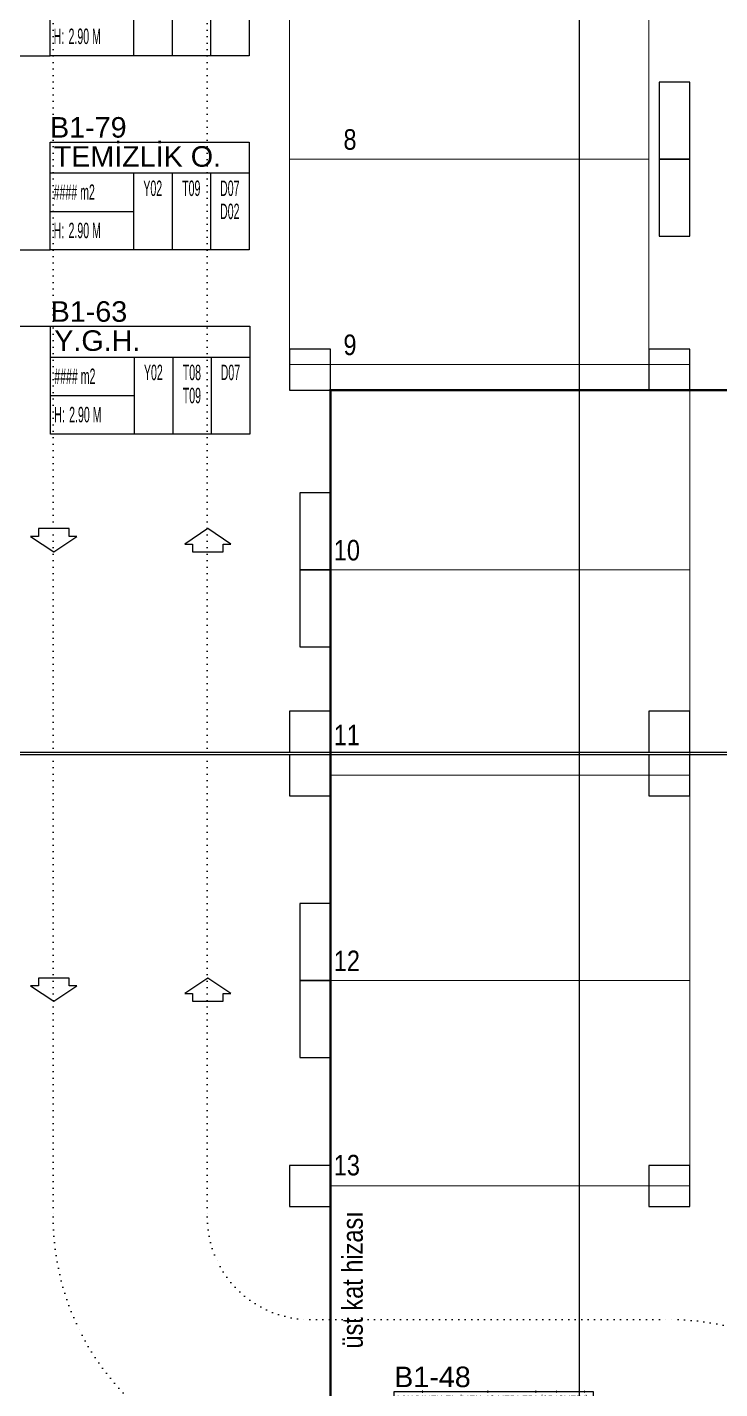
# Model space of a CAD drawing. Header units: metres. Extents: x -17822 to 152406, y -4219 to 19791.
# Drawn here: x 57050 to 58398, y 4445 to 7097 of the extents above; entities that cross this region are included whole.
import ezdxf
from ezdxf.enums import TextEntityAlignment as Align

# ---------------------------------------------------------------- set-up
doc = ezdxf.new("R2010")
doc.units = ezdxf.units.M
doc.header["$LTSCALE"] = 100
doc.header["$MEASUREMENT"] = 0
doc.linetypes.add('DOT2', pattern=[0.125, 0, -0.125])
doc.linetypes.add('HIDDEN', pattern=[0.375, 0.25, -0.125])
doc.layers.get('0').update_dxf_attribs({"color": 9, "lineweight": 9})
for name, color, linetype, lineweight in [('01', 9, 'Continuous', 9), ('05', 9, 'Continuous', 9), ('06D', 9, 'Continuous', 9), ('20', 9, 'DOT2', 9), ('21', 9, 'Continuous', 9), ('21_mahal200', 9, 'Continuous', 9), ('25', 9, 'Continuous', 9)]:
    doc.layers.add(name, color=color, linetype=linetype, lineweight=lineweight)
doc.styles.add('Arial', font='arial.ttf', dxfattribs={"height": 2.5})
doc.styles.add('MuuM_TEXT-STANDART', font='ARIALN.TTF')
doc.dimstyles.new('MuuM_DIM200', dxfattribs={"dimscale": 20, "dimtxt": 2, "dimasz": 1, "dimexe": 1, "dimexo": 1, "dimgap": 1, "dimtad": 1, "dimdec": 1, "dimrnd": 0.5, "dimdsep": 46, "dimtxsty": 'MuuM_TEXT-STANDART', "dimblk": 'ARCHTICK', "dimcen": 0, "dimdle": 0.15, "dimclrd": 256, "dimclre": 256, "dimclrt": 256, "dimadec": 0, "dimazin": 0, "dimtfac": 5, "dimtdec": 1, "dimtix": 1, "dimtmove": 2, "dimatfit": 3, "dimldrblk": 'DOT', "dimfxl": 3, "dimfxlon": 1, "dimtolj": 1, "dimlwd": -1, "dimlwe": -1, "dimarcsym": 0})

# ---------------------------------------------------------------- blocks, each defined once
blk = doc.blocks.new('p-kolon_80x80')
blk.add_lwpolyline([(-40, -40), (40, -40), (40, 40), (-40, 40)], close=True)
blk = doc.blocks.new('1.bod.mimari.elk')
at = {"layer": '01'}
for p in [(1600, -2200), (2300, -2200), (1600, -2905), (2300, -2905), (1600, -2990), (2300, -2990), (1600, -3790), (2300, -3790)]:
    blk.add_blockref('p-kolon_80x80', p, dxfattribs=at)
blk = doc.blocks.new('p-işyeri')
at = {"color": 0, "const_width": 2}
blk.add_lwpolyline([(200, 0), (200, 700), (-200, 700), (-200, 0)], close=True, dxfattribs=at)
blk = doc.blocks.new('p-dilatasyon yeri')
at = {"layer": '06D'}
for points in [[(0, 5685), (5355, 5685)], [(5355, 5680), (0, 5680)]]:
    blk.add_lwpolyline(points, dxfattribs=at)
blk = doc.blocks.new('_ArchTick')
at = {"color": 0, "linetype": 'ByBlock', "const_width": 0.15}
blk.add_lwpolyline([(-0.5, -0.5), (0.5, 0.5)], dxfattribs=at)
blk = doc.blocks.new('*D467')
at = {"layer": '25', "transparency": 16777216}
for p, q in [((92079.7, 5767), (92003.8, 5767)), ((92023.8, -1056), (92023.8, 5770)), ((92079.7, -1053), (92003.8, -1053))]:
    blk.add_line(p, q, dxfattribs=at)
at = {"layer": '25', "transparency": 16777216, "xscale": 20, "yscale": 20, "zscale": 20}
for p, rotation in [((92023.8, 5767), 90), ((92023.8, -1053), 270)]:
    blk.add_blockref('_ArchTick', p, dxfattribs=dict(at, rotation=rotation))
at = {"layer": '25', "transparency": 16777216, "insert": (91978.3, 2247.9), "char_height": 50, "attachment_point": 5, "rotation": 90, "style": 'MuuM_TEXT-STANDART'}
blk.add_mtext('\\A1;6820', dxfattribs=at)
blk = doc.blocks.new('_Dot')
at = {"color": 0, "linetype": 'ByBlock', "lineweight": -2}
blk.add_line((-0.5, 0), (-1, 0), dxfattribs=at)
at = {"color": 0, "linetype": 'ByBlock', "const_width": 0.5}
blk.add_lwpolyline([(-0.25, 0, 1), (0.25, 0, 1)], format="xyb", close=True, dxfattribs=at)
blk = doc.blocks.new('0_arrow1')
at = {"linetype": 'ByBlock', "lineweight": -2}
blk.add_lwpolyline([(15, -22.5), (-15, -22.5), (-15, -15), (-22.5, -15), (0, 0), (22.5, -15), (15, -15)], close=True, dxfattribs=at)
blk.add_point((0, 0))
blk = doc.blocks.new('p-birim')
blk.add_lwpolyline([(0, 0), (1, 0), (1, 1), (0, 1)], close=True)
blk = doc.blocks.new('0_roomno2')
blk.add_lwpolyline([(19.38, -10.5), (0, -10.5), (0, 0), (19.38, 0)], close=True)
for points in [[(0, -3), (19.38, -3)], [(8.12, -3), (8.12, -10.5)], [(11.88, -3), (11.88, -10.5)], [(15.62, -3), (15.62, -10.5)], [(0, -6.75), (8.12, -6.75)]]:
    blk.add_lwpolyline(points)
at = {"style": 'MuuM_TEXT-STANDART', "width": 0.6}
blk.add_text('H:', height=1.5, dxfattribs=at).set_placement((0.35, -8.61), align=Align.MIDDLE_LEFT)
at = {"style": 'Arial'}
blk.add_attdef('ODANO', (0, 1.17), '', height=2, dxfattribs=at)
blk.add_attdef('MEKANADI', text='', height=2, dxfattribs=at).set_placement((0.35, -3), align=Align.BOTTOM_LEFT)
at = {"style": 'MuuM_TEXT-STANDART', "width": 0.6}
for tag, p in [('YER01', (10, -4.5)), ('TAVAN01', (13.75, -4.5)), ('DUVAR01', (17.5, -4.5)), ('YER02', (10, -6.75)), ('TAVAN02', (13.75, -6.75)), ('DUVAR02', (17.5, -6.75)), ('YER03', (10, -9)), ('TAVAN03', (13.75, -9)), ('DUVAR03', (17.5, -9))]:
    blk.add_attdef(tag, text='', height=1.5, dxfattribs=at).set_placement(p, align=Align.MIDDLE_CENTER)
for tag, p in [('M2', (0.35, -4.88)), ('TEMIZTAVANYUKSEKLIGI', (1.8, -8.61))]:
    blk.add_attdef(tag, text='', height=1.5, dxfattribs=at).set_placement(p, align=Align.MIDDLE_LEFT)
blk = doc.blocks.new('1.bod.mimari1.elk')
at = {"layer": '06D', "linetype": 'DOT2'}
for points in [[(1100, -1400), (1100, -3850, 0.4142136), (1600, -4350), (2300, -4350)], [(1400, -1400), (1400, -3850, 0.4142136), (1600, -4050)]]:
    blk.add_lwpolyline(points, format="xyb", dxfattribs=at)
blk.add_lwpolyline([(1600, -4050), (2300, -4050)], dxfattribs=at)
blk.add_arc((2300, -4550), 500, 0, 90, dxfattribs=at)
at = {"layer": '20', "ltscale": 2, "const_width": 5}
blk.add_lwpolyline([(860, -7830), (1640, -7830), (1640, -4630), (1640, -4630), (1640, -3830), (1640, -3830), (1640, -2240), (3740, -2240), (3740, -1723.58)], dxfattribs=at)
blk.add_blockref('p-dilatasyon yeri', (0, -8630))
at = {"layer": '05', "xscale": 60.00000000000003, "yscale": 150}
for p in [(2280, -1790), (2280, -1940), (1580, -2590), (1580, -2740), (1580, -3390), (1580, -3540)]:
    blk.add_blockref('p-birim', p, dxfattribs=at)
at = {"layer": '06D', "color": 89, "linetype": 'HIDDEN', "true_color": 0x2e4d23, "rotation": 90}
for p in [(2260, -1590), (2260, -1990), (2340, -2390), (2340, -2790), (2340, -3190), (2340, -3590)]:
    blk.add_blockref('p-işyeri', p, dxfattribs=at)
at = {"layer": '06D', "xscale": -2, "yscale": 2, "zscale": 2, "rotation": 180}
for p in [(1101.16, -2554.68), (1101.16, -3430)]:
    blk.add_blockref('0_arrow1', p, dxfattribs=at)
at = {"layer": '06D', "xscale": -2, "yscale": 2, "zscale": 2}
for p in [(1401.16, -2509.68), (1401.16, -3385)]:
    blk.add_blockref('0_arrow1', p, dxfattribs=at)
at = {"layer": '21_mahal200'}
ref = blk.add_blockref('0_roomno2', (1093.91, -1378.49), dxfattribs=dict(at, xscale=20, yscale=20, zscale=20))
ref.add_attrib('ODANO', 'B1-65', (1093.91, -1369.84), dxfattribs={"layer": '0', "height": 40, "style": 'Arial'})
ref.add_attrib('MEKANADI', 'ELEK.O.', dxfattribs={"layer": '0', "height": 40, "style": 'Arial'}).set_placement((1100.91, -1438.49), align=Align.BOTTOM_LEFT)
ref.add_attrib('M2', '##### m2', dxfattribs={"layer": '0', "height": 30, "style": 'MuuM_TEXT-STANDART', "width": 0.6}).set_placement((1100.91, -1475.99), align=Align.MIDDLE_LEFT)
ref.add_attrib('TEMIZTAVANYUKSEKLIGI', '2.90 M', dxfattribs={"layer": '0', "height": 30, "style": 'MuuM_TEXT-STANDART', "width": 0.6}).set_placement((1129.91, -1550.65), align=Align.MIDDLE_LEFT)
ref.add_attrib('YER01', 'Y02', dxfattribs={"layer": '0', "height": 30, "style": 'MuuM_TEXT-STANDART', "width": 0.6}).set_placement((1293.91, -1468.49), align=Align.MIDDLE_CENTER)
ref.add_attrib('TAVAN01', 'T09', dxfattribs={"layer": '0', "height": 30, "style": 'MuuM_TEXT-STANDART', "width": 0.6}).set_placement((1368.91, -1468.49), align=Align.MIDDLE_CENTER)
ref.add_attrib('DUVAR01', 'D07', dxfattribs={"layer": '0', "height": 30, "style": 'MuuM_TEXT-STANDART', "width": 0.6}).set_placement((1443.91, -1468.49), align=Align.MIDDLE_CENTER)
ref = blk.add_blockref('0_roomno2', (1093.91, -1756.67), dxfattribs=dict(at, xscale=20, yscale=20, zscale=20))
ref.add_attrib('ODANO', 'B1-79', (1093.91, -1748.02), dxfattribs={"layer": '0', "height": 40, "style": 'Arial'})
ref.add_attrib('MEKANADI', 'TEMİZLİK O.', dxfattribs={"layer": '0', "height": 40, "style": 'Arial'}).set_placement((1100.91, -1816.67), align=Align.BOTTOM_LEFT)
ref.add_attrib('M2', '#### m2', dxfattribs={"layer": '0', "height": 30, "style": 'MuuM_TEXT-STANDART', "width": 0.6}).set_placement((1100.91, -1854.17), align=Align.MIDDLE_LEFT)
ref.add_attrib('TEMIZTAVANYUKSEKLIGI', '2.90 M', dxfattribs={"layer": '0', "height": 30, "style": 'MuuM_TEXT-STANDART', "width": 0.6}).set_placement((1129.91, -1928.83), align=Align.MIDDLE_LEFT)
ref.add_attrib('YER01', 'Y02', dxfattribs={"layer": '0', "height": 30, "style": 'MuuM_TEXT-STANDART', "width": 0.6}).set_placement((1293.91, -1846.67), align=Align.MIDDLE_CENTER)
ref.add_attrib('TAVAN01', 'T09', dxfattribs={"layer": '0', "height": 30, "style": 'MuuM_TEXT-STANDART', "width": 0.6}).set_placement((1368.91, -1846.67), align=Align.MIDDLE_CENTER)
ref.add_attrib('DUVAR01', 'D07', dxfattribs={"layer": '0', "height": 30, "style": 'MuuM_TEXT-STANDART', "width": 0.6}).set_placement((1443.91, -1846.67), align=Align.MIDDLE_CENTER)
ref.add_attrib('DUVAR02', 'D02', dxfattribs={"layer": '0', "height": 30, "style": 'MuuM_TEXT-STANDART', "width": 0.6}).set_placement((1443.91, -1891.67), align=Align.MIDDLE_CENTER)
ref = blk.add_blockref('0_roomno2', (1095.11, -2115.36), dxfattribs=dict(at, xscale=20, yscale=20, zscale=20))
ref.add_attrib('ODANO', 'B1-63', (1095.11, -2106.71), dxfattribs={"layer": '0', "height": 40, "style": 'Arial'})
ref.add_attrib('MEKANADI', 'Y.G.H.', dxfattribs={"layer": '0', "height": 40, "style": 'Arial'}).set_placement((1102.11, -2175.36), align=Align.BOTTOM_LEFT)
ref.add_attrib('M2', '#### m2', dxfattribs={"layer": '0', "height": 30, "style": 'MuuM_TEXT-STANDART', "width": 0.6}).set_placement((1102.11, -2212.86), align=Align.MIDDLE_LEFT)
ref.add_attrib('TEMIZTAVANYUKSEKLIGI', '2.90 M', dxfattribs={"layer": '0', "height": 30, "style": 'MuuM_TEXT-STANDART', "width": 0.6}).set_placement((1131.11, -2287.52), align=Align.MIDDLE_LEFT)
ref.add_attrib('YER01', 'Y02', dxfattribs={"layer": '0', "height": 30, "style": 'MuuM_TEXT-STANDART', "width": 0.6}).set_placement((1295.11, -2205.36), align=Align.MIDDLE_CENTER)
ref.add_attrib('TAVAN01', 'T08', dxfattribs={"layer": '0', "height": 30, "style": 'MuuM_TEXT-STANDART', "width": 0.6}).set_placement((1370.11, -2205.36), align=Align.MIDDLE_CENTER)
ref.add_attrib('DUVAR01', 'D07', dxfattribs={"layer": '0', "height": 30, "style": 'MuuM_TEXT-STANDART', "width": 0.6}).set_placement((1445.11, -2205.36), align=Align.MIDDLE_CENTER)
ref.add_attrib('TAVAN02', 'T09', dxfattribs={"layer": '0', "height": 30, "style": 'MuuM_TEXT-STANDART', "width": 0.6}).set_placement((1370.11, -2250.36), align=Align.MIDDLE_CENTER)
ref = blk.add_blockref('0_roomno2', (1764.01, -4190.51), dxfattribs=dict(at, xscale=20, yscale=20, zscale=20))
ref.add_attrib('ODANO', 'B1-48', (1764.01, -4181.87), dxfattribs={"layer": '0', "height": 40, "style": 'Arial'})
ref.add_attrib('MEKANADI', 'VW BİNEK EL./MEK. İŞ YERLERİ (35 İŞYERİ)', dxfattribs={"layer": '0', "height": 40, "style": 'Arial', "width": 0.32}).set_placement((1771.01, -4250.51), align=Align.BOTTOM_LEFT)
ref.add_attrib('M2', '####### m2', dxfattribs={"layer": '0', "height": 30, "style": 'MuuM_TEXT-STANDART', "width": 0.6}).set_placement((1771.01, -4288.01), align=Align.MIDDLE_LEFT)
ref.add_attrib('TEMIZTAVANYUKSEKLIGI', '6.55 M', dxfattribs={"layer": '0', "height": 30, "style": 'MuuM_TEXT-STANDART', "width": 0.6}).set_placement((1800.01, -4362.67), align=Align.MIDDLE_LEFT)
ref.add_attrib('YER01', 'Y01', dxfattribs={"layer": '0', "height": 30, "style": 'MuuM_TEXT-STANDART', "width": 0.6}).set_placement((1964.01, -4280.51), align=Align.MIDDLE_CENTER)
ref.add_attrib('TAVAN01', 'T09', dxfattribs={"layer": '0', "height": 30, "style": 'MuuM_TEXT-STANDART', "width": 0.6}).set_placement((2039.01, -4280.51), align=Align.MIDDLE_CENTER)
ref.add_attrib('DUVAR01', 'D01', dxfattribs={"layer": '0', "height": 30, "style": 'MuuM_TEXT-STANDART', "width": 0.6}).set_placement((2114.01, -4280.51), align=Align.MIDDLE_CENTER)
ref.add_attrib('YER02', 'Y02', dxfattribs={"layer": '0', "height": 30, "style": 'MuuM_TEXT-STANDART', "width": 0.6}).set_placement((1964.01, -4325.51), align=Align.MIDDLE_CENTER)
ref.add_attrib('DUVAR02', 'D07', dxfattribs={"layer": '0', "height": 30, "style": 'MuuM_TEXT-STANDART', "width": 0.6}).set_placement((2114.01, -4325.51), align=Align.MIDDLE_CENTER)
ref.add_attrib('YER03', 'Y16 ', dxfattribs={"layer": '0', "height": 30, "style": 'MuuM_TEXT-STANDART', "width": 0.6}).set_placement((1964.01, -4370.51), align=Align.MIDDLE_CENTER)
ref.add_attrib('DUVAR03', 'D18', dxfattribs={"layer": '0', "height": 30, "style": 'MuuM_TEXT-STANDART', "width": 0.6}).set_placement((2114.01, -4370.51), align=Align.MIDDLE_CENTER)
at = {"layer": '21', "style": 'MuuM_TEXT-STANDART'}
for s, p in [('8', (1690.73, -1783.59)), ('9', (1690.73, -2183.59)), ('10', (1697.39, -2583.59)), ('11', (1697.39, -2943.59)), ('12', (1697.39, -3383.59)), ('13', (1697.39, -3781.4))]:
    blk.add_text(s, height=40, dxfattribs=at).set_placement(p, align=Align.BOTTOM_RIGHT)
blk.add_text('üst kat hizası', height=40, rotation=90, dxfattribs=at).set_placement((1702.85, -4106.66))
at = {"layer": '25'}
dim = blk.add_linear_dim(base=(2124.7, -995), p1=(2200.58, -7815), p2=(2200.58, -995), angle=90, dimstyle='MuuM_DIM200', override={"dimtxt": 2.5}, dxfattribs=at)
dim.commit()
dim.dimension.update_dxf_attribs({"geometry": '*D467', "text_midpoint": (2079.17, -4514.08), "dimtype": 128, "insert": (-89899.09, -6762)})
at = {"layer": '21_mahal200'}
for points in [[(758.29, -1588.49), (1093.91, -1588.49)], [(755.12, -1966.67), (1093.91, -1966.67)], [(759.1, -2115.36), (1095.11, -2115.36)]]:
    blk.add_leader(points, dimstyle='MuuM_DIM200', override={"dimasz": 1, "dimfxl": 10}, dxfattribs=at)

msp = doc.modelspace()

# ---------------------------------------------------------------- block references
at = {"layer": '06D'}
for name in ['1.bod.mimari.elk', '1.bod.mimari1.elk']:
    msp.add_blockref(name, (56000, 8630), dxfattribs=at)

doc.saveas('drawing.dxf')
